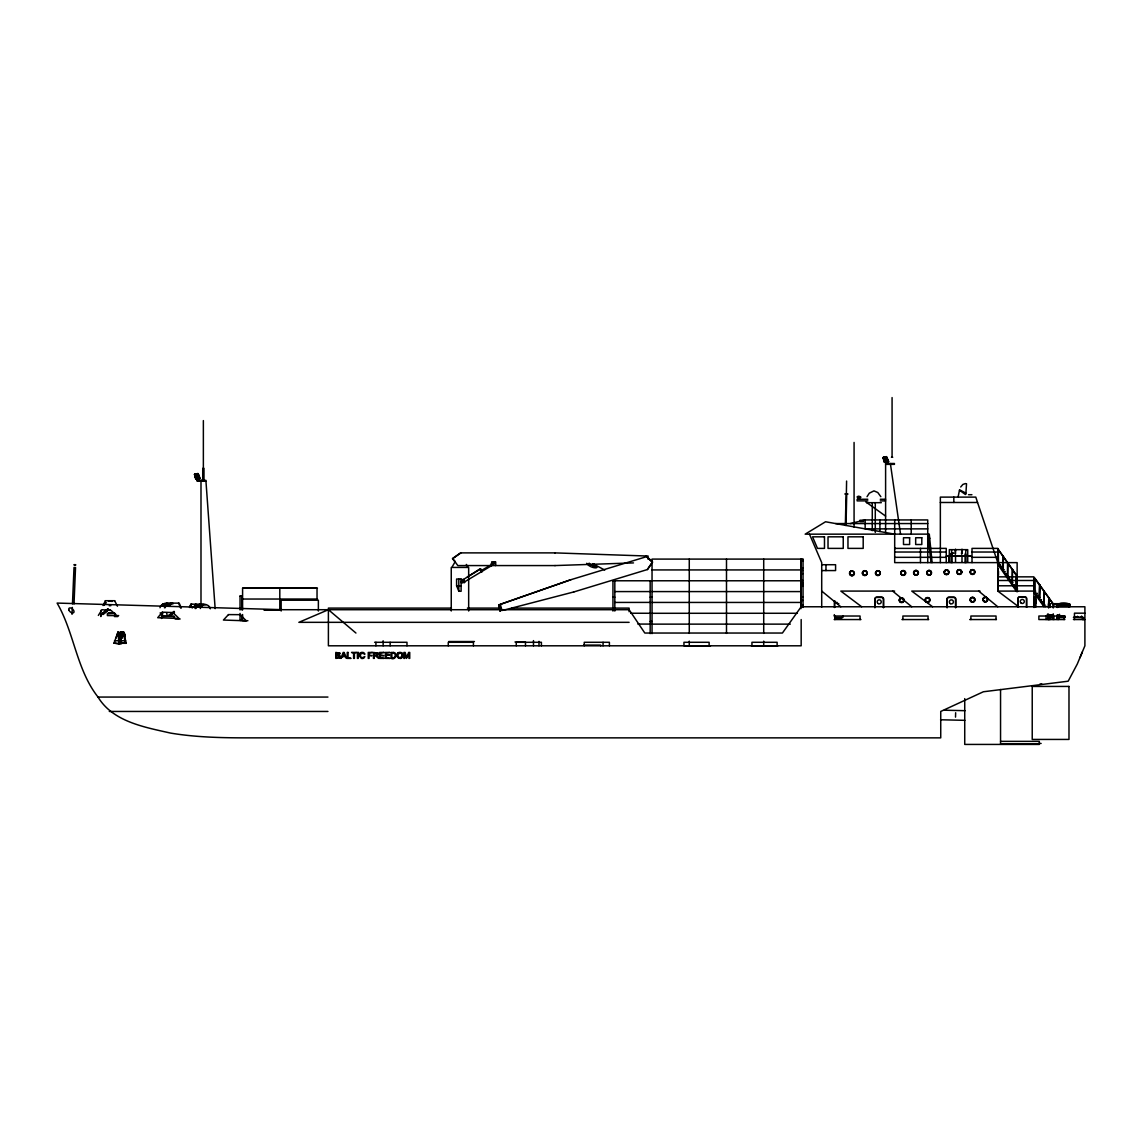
<?xml version="1.0" encoding="UTF-8"?>
<svg xmlns="http://www.w3.org/2000/svg" width="1142" height="1142" viewBox="0 0 1142 1142"><rect width="100%" height="100%" fill="white"/><g stroke="black" fill="none" stroke-linecap="round" stroke-linejoin="round"><path stroke-width="1.5" d="M1048.57 606.93L1048.584 603.704L1051.011 603.704M1048.056 616.623L1048.056 617.479L1047.528 614.31M1048.656 617.479L1048.641 614.31M1059.119 617.479L1058.52 616.623L1059.119 617.479L1059.59 614.31M1068.627 606.759L1068.669 604.004L1068.698 606.516L1058.506 606.516C1055.436 601.277 1072.795 602.219 1069.868 606.516M1069.797 606.759L1069.84 604.004M1048.584 614.31L1048.556 617.479L1048.556 616.623M1058.448 617.18L1058.491 616.123L1065.286 616.123M198.38 479.326L197.052 480.197L195.867 476.285M887.677 462.039L886.849 458.77M883.879 460.64L887.405 458.827L886.363 457.1L883.351 457.614M845.351 525.42L846.065 494.001M846.365 494.015L846.593 481.053M846.022 525.434L846.736 494.015M1069.84 604.418L1058.463 604.032M1049.998 604.675L1050.055 607.501M1057.235 604.66L1057.292 607.487M492.773 562.878L493.658 563.606M955.654 712.736L955.511 717.133M196.909 476.999L196.824 475.486A1.542 1.328 75 0 0 195.425 474.301L194.811 474.458M885.45 460.155L885.364 458.627A1.542 1.328 75 0 0 883.965 457.457L884.736 457.257A1.542 1.485 75 0 1 885.393 457.385M887.248 459.655L887.163 458.142A1.542 1.328 75 0 0 885.821 456.957L886.535 461.439M72.032 614.339L72.331 607.401M72.474 603.918L74.016 567.446L75.529 567.517L74.016 603.99M113.986 643.146L119.767 643.803L113.986 643.146L118.04 631.926L119.953 640.848M119.867 642.118L118.754 641.975L118.04 631.926L116.17 637.864M120.395 643.146L126.22 643.289L123.607 631.926L120.538 640.691L120.467 641.975L121.58 642.118M121.238 640.476L120.866 641.947L120.567 640.476L122.879 635.48M125.106 643.146L123.607 631.926L122.308 637.864M199.065 479.469L198.622 474.986L197.223 473.802M197.081 480.125C202.105 480.197 198.779 472.089 195.339 477.499M888.019 462.182L887.134 458.798L888.019 461.953M965.846 494.143L966.532 483.708M360.287 654.78L360.758 657.192L362.856 657.706A1.627 1.585 0 0 0 363.599 657.207L364.826 656.507L364.212 657.692A2.327 2.255 0 0 1 363.17 658.363L362.742 658.463A3.726 3.612 0 0 1 361.386 658.392L359.487 656.179L359.973 653.41A2.47 2.384 0 0 1 360.815 652.696A2.983 2.884 0 0 1 361.9 652.367L363.142 652.453A2.241 2.17 0 0 1 364.384 653.352L364.726 654.081M378.359 654.052L378.33 654.366A1.499 1.456 0 0 1 377.688 655.308L376.632 655.679L378.858 658.377L375.204 655.736L374.262 655.736L374.262 658.392L373.448 658.377L373.448 652.439L378.102 653.167M1077.192 616.694L1077.377 617.265M965.518 554.213L966.004 549.659M1013.482 585.032L1014.624 587.659L1014.696 586.788M1042.232 602.334L1043.374 604.917L1043.46 604.061M339.559 656.935L338.546 655.651M1017.151 576.567L998.336 549.687L998.194 563.063L999.393 565.704L999.478 564.819M339.902 653.167L339.274 655.222L340.359 656.179A1.799 1.742 0 0 1 340.245 657.421L339.802 657.992M958.181 496.599L959.551 489.818L965.789 493.087M360.287 654.794L361.629 653.096L364.726 654.066M492.744 562.878L494.686 561.935L493.644 563.606M499.554 606.102L499.568 606.93M1005.859 574.041L1007.016 576.681L1007.087 575.811M1014.51 587.302L1016.066 587.231L1014.539 586.788M1043.274 604.561L1044.816 604.489L1043.303 604.061M1050.911 615.252L1052.424 614.824M999.293 565.347L1000.849 565.261L999.321 564.819M1050.026 615.153L1049.883 619.549M1057.278 615.153L1057.192 619.549L1057.321 614.91M1053.566 604.375L1034.752 578.038L1034.566 591.57L1035.765 594.154L1035.837 593.298M119.425 641.247L119.553 641.947L121.837 636.137M494.343 562.82L493.958 561.978L493.515 562.878M494.543 562.749L493.587 563.006M339.559 656.921L336.619 657.678L336.619 655.622L338.546 655.665M888.005 462.382L887.591 462.053M164.876 606.345L166.19 603.133L179.18 603.133L181.278 607.958M165.49 606.345L166.803 603.133M169.259 606.345L170.572 603.133M169.873 606.345L171.186 603.133M189.529 607.416L190.857 604.189L204.061 604.189M191.456 604.189L190.129 607.416L191.685 604.189M867.035 496.684L869.29 493.187L873.944 490.874L877.784 492.516L880.839 496.684M159.98 607.744C162.578 599.893 170.986 606.202 171.172 603.79M164.434 607.744L165.105 606.188M165.147 607.744L165.818 606.188L160.665 606.188M189.672 607.416L191.071 604.189M194.054 607.416L195.453 604.189M194.668 607.416L196.067 604.189M1053.595 604.646L1034.795 578.494M121.837 634.724L119.168 640.476L119.282 641.733L120.681 641.733M103.051 605.531L105.407 600.706M195.111 608.529L198.108 604.903L200.892 604.518M195.824 608.529L196.552 607.002M200.264 608.529C201.477 603.147 209.3 603.447 210.271 608.814M169.23 616.18L168.802 615.195L168.359 616.18M1077.891 617.265L1077.448 616.28L1077.02 617.265M104.921 603.761L106.049 602.462L104.122 605.317M592.741 566.532L592.812 566.418M594.297 563.948L593.769 564.805M593.126 567.16L593.983 565.69M593.355 565.504L592.641 566.689L594.197 564.091M455.33 561.407L451.847 567.431L468.077 567.431L466.336 564.419M863.623 571.071L863.652 571.114A2.198 2.198 0 0 1 866.949 573.098L867.063 573.056A2.198 2.198 0 0 1 863.652 575.011A2.198 2.198 0 0 1 863.652 571.2L863.623 571.157M876.671 575.111L876.756 575.054A2.198 2.198 0 0 0 880.082 573.113L880.111 573.113A2.084 2.084 0 0 0 876.828 571.314A2.084 2.084 0 0 0 876.828 574.926A2.084 2.084 0 0 0 879.968 573.113A2.198 2.198 0 0 0 876.771 571.214L876.785 571.128A2.198 2.198 0 0 0 876.771 575.026L876.756 575.154M905.449 572.941L905.478 572.998A2.198 2.198 0 0 1 902.109 574.854L902.123 574.94A2.198 2.198 0 0 1 902.109 571.043L902.123 570.957A2.198 2.198 0 0 1 905.406 572.941L905.535 572.899M918.325 572.684L918.239 572.727A2.198 2.198 0 0 1 914.899 574.64A2.198 2.198 0 0 1 914.899 570.829L914.828 570.7A2.455 2.455 0 0 1 918.453 572.727A2.455 2.455 0 0 1 914.771 574.854A2.455 2.455 0 0 1 914.771 570.615M928.032 570.757L928.032 570.757A2.198 2.198 0 0 1 931.33 572.742A2.198 2.198 0 0 1 928.032 574.654A2.198 2.198 0 0 1 928.032 570.843L927.961 570.715A2.455 2.455 0 0 1 931.572 572.742A2.455 2.455 0 0 1 927.904 574.869A2.455 2.455 0 0 1 927.904 570.629M948.788 572.228L948.888 572.228A2.455 2.455 0 0 1 945.319 574.355A2.455 2.455 0 0 1 945.319 570.115A2.455 2.455 0 0 1 948.988 572.228L948.802 572.27A2.198 2.198 0 0 1 945.448 574.14L945.448 574.212A2.198 2.198 0 0 1 945.448 570.329L945.448 570.243A2.198 2.198 0 0 1 948.745 572.228L948.859 572.185M961.65 571.971L961.678 572.014A2.198 2.198 0 0 1 958.224 573.912A2.198 2.198 0 0 1 958.224 570.115L958.152 569.986M958.209 570.072L958.238 570.029A2.198 2.198 0 0 1 961.535 572.014L961.678 572.014M971.399 597.794L971.399 597.709A2.198 2.198 0 0 1 974.726 599.736L974.868 599.736A2.198 2.198 0 0 1 971.414 601.648L971.428 601.72A2.198 2.198 0 0 1 971.414 597.837L971.328 597.751M984.104 601.506L984.19 601.463A2.198 2.198 0 0 0 987.516 599.521L987.544 599.521A2.198 2.198 0 0 0 984.204 597.609L984.19 597.494M167.06 605.874L168.516 604.089L170.743 603.618M192.17 607.987L195.996 604.718M593.769 566.118L594.225 565.304M594.625 564.633L604.76 570.072M98.355 615.424L101.966 609.714L111.174 610.499L117.283 616.18M647.271 569.572L652.353 562.135L646.786 556.597L570.672 579.779L500.396 604.375L501.895 610.642M960.707 486.992L962.892 484.436L965.518 483.537M592.627 563.848C603.99 569.772 589.643 568.73 586.745 563.277M596.581 567.131L588.644 563.534M393.79 652.467L391.049 652.453L391.049 658.392C395.403 660.647 398.43 653.381 393.79 652.453M171.443 614.524L173.827 612.155M168.516 616.038L170.915 613.697M171.942 614.524L174.526 612.155M168.83 616.038L174.027 611.341M102.951 614.467L108.476 609.728L107.89 608.914L102.323 613.611L102.951 614.467L108.49 609.728M1049.969 617.479L1053.281 614.624L1049.969 617.479L1049.341 616.623L1051.568 614.739M102.337 613.611L107.905 608.914M998.279 549.402L998.493 563.063M887.948 462.524L885.521 463.038L884.536 459.498M555.198 565.576L457.814 565.576L452.774 558.581L460.925 552.885M462.353 581.492L463.352 580.964M462.653 581.892L463.509 581.235M467.478 576.91L480.097 569.273M463.352 579.594L479.911 568.93L480.525 569.958M481.881 571.057L481.496 570.443L492.873 563.862L492.388 562.992L492.83 563.805M464.608 581.835L492.131 565.319L491.759 564.591M901.58 597.88L901.623 597.808A2.455 2.455 0 0 0 899.168 600.15A2.455 2.455 0 0 0 901.623 602.605A2.455 2.455 0 0 0 904.064 600.15M339.802 657.978L335.805 658.392L335.805 652.439L339.902 653.181M398.744 657.449L401.113 657.449M400.756 657.664L401.87 656.422L401.77 654.138A1.941 1.884 0 0 0 400.514 653.096L398.173 653.923L397.973 656.464A2.07 2.013 0 0 0 398.744 657.464M377.16 654.794L374.262 655.051L374.262 653.096L376.789 653.167M170.658 603.675L164.205 603.461M570.957 579.679L498.768 604.875M1054.351 604.66L1055.551 604.275M1054.466 604.546L1059.262 604.418M499.725 608.729L501.438 608.215M573.555 592.027L647.571 569.487L652.624 562.064L646.629 556.639M196.652 473.973L197.266 473.802A1.542 1.328 75 0 1 198.665 474.986M194.568 474.601L195.239 474.358A1.542 1.485 75 0 1 195.896 474.487L197.823 473.959M195.525 474.358L196.196 474.101A1.542 1.485 75 0 1 197.38 474.644M194.968 474.601L196.296 474.544M884.936 461.939L888.662 461.611L886.406 456.643L883.009 457.628L883.78 457.514A1.542 1.485 75 0 1 884.436 457.642M199.479 479.04L198.637 478.113L195.667 478.983L194.497 474.401L197.866 473.487L200.107 478.455L196.381 478.783L197.081 479.269M194.468 474.472L197.266 473.802M195.953 476.357L197.452 480.197M195.91 477.827L197.652 478.113L195.739 478.698M197.552 479.312L198.551 479.04M197.694 480.939L198.694 480.511M883.109 457.756L885.821 456.957M884.465 460.983L886.192 461.268L884.65 461.682M503.579 610.199L573.855 591.927M850.39 523.564L865.151 519.938L927.732 519.938L927.732 562.621M928.846 538.296L929.859 538.267M932.1 562.578L929.288 534.128L805.167 534.17L825.552 521.766L894.686 534.17M362.542 657.778L361.686 657.735M554.812 565.576L633.496 562.906M200.35 604.489L198.922 604.518L206.045 604.518M109.018 601.035L112.244 601.42M108.504 601.263L109.803 601.234M1055.508 604.261L1056.821 604.232M891.431 457.271L892.716 457.271M885.607 464.351L894.429 464.351L894.429 463.495L885.607 463.495L885.607 532.415M205.888 481.196L197.066 481.196L197.066 480.339L205.888 480.339L215.153 608.643M968.502 494.714L971.913 494.714M857.985 497.498L860.14 497.498M867.82 499.254L857.142 499.254L857.142 500.881L867.82 500.881M880.268 499.254L885.607 499.254M880.268 500.881L885.607 500.881M940.351 502.48L977.538 502.48L997.794 562.621M866.55 502.68L881.324 502.68M859.94 520.238L863.609 520.238M859.94 521.723L863.609 521.723M835.616 523.564L927.732 523.564M927.732 528.874L865.151 528.874L865.151 519.938M894.686 548.388L946.247 548.388L946.247 562.621M1017.194 576.125L998.179 549.273L998.222 562.621M894.686 552.029L946.247 552.029M972.013 552.029L997.794 552.029M555.198 552.885L460.554 552.885L452.432 558.581L455.258 562.078M645.73 555.983L648.042 555.983L648.042 559.223M946.39 556.04L970.643 556.04M946.39 556.168L970.643 556.168M894.686 557.325L946.247 557.325M972.013 557.325L997.794 557.325M801.17 559.694L803.04 559.694M801.17 560.965L803.04 560.965M495.471 561.793L495.471 565.576L495.5 561.793L491.731 561.793L491.731 565.576M591.684 564.762L589.286 564.762L589.286 563.177M821.712 564.719L835.587 564.719L835.587 570.572L821.712 570.572M999.778 565.261L1000.849 567.017L1002.362 567.017L1000.849 567.46M801.17 568.245L803.04 568.245M1001.306 567.46L1003.732 569.658M1003.889 569.658L1002.362 569.216M652.039 569.929L800.942 569.929M971.342 570.001L971.285 570.001A2.455 2.455 0 0 0 971.228 574.155A2.455 2.455 0 0 0 974.911 572.028A2.455 2.455 0 0 0 971.228 569.915L971.342 570.086A2.198 2.198 0 0 1 974.654 572.028L974.697 572.028A2.084 2.084 0 0 0 971.414 570.215A2.084 2.084 0 0 0 971.414 573.841A2.198 2.198 0 0 0 974.654 572.028A2.084 2.084 0 0 1 971.414 573.841A2.198 2.198 0 0 1 971.357 570.129L971.257 570.044M801.17 570.458L803.04 570.458M914.828 570.786L914.885 570.786A2.198 2.198 0 0 1 918.197 572.727L918.325 572.77M1003.889 571.414C1007.658 571.642 1002.405 572.585 1002.819 569.658M801.17 573.598L803.04 573.598M1005.403 573.612C1009.185 573.841 1003.918 574.783 1004.346 571.856M1006.93 575.811L1008.457 576.239L1006.93 576.239M1017.022 575.811L1016.68 589.415M1016.666 576.239L1016.965 589.415M997.794 576.853L1033.881 576.853L1033.881 607.444M1008.457 577.995C1012.126 578.28 1007.101 579.094 1007.387 576.239L1007.572 562.621M1034.595 578.223L1034.852 591.57M461.182 579.108L456.6 579.023L456.6 585.789L458.813 591.27L461.111 591.27L461.111 579.023M1008.914 578.437L1009.971 580.193L1011.498 580.193M801.17 580.479L803.04 580.479M997.794 580.493L1033.881 580.493M800.942 580.778L612.954 580.778L612.954 611.07M461.111 581.164L462.981 581.264M612.954 581.235L614.824 581.235M650.169 581.249L652.039 581.249M1011.498 582.391C1015.267 582.62 1010.013 583.562 1010.427 580.636M461.111 582.648L462.91 582.648M801.17 582.506L803.04 582.506M801.17 583.262L803.04 583.262M801.17 584.376L803.04 584.376M1013.025 584.59C1016.794 584.818 1011.527 585.76 1011.955 582.834M1039.648 585.118L1039.348 598.037M456.6 585.789L461.111 585.789M997.794 585.789L1033.881 585.789M801.17 586.289L803.04 586.289M242.589 588.201L317.447 588.201M1014.995 587.231L1016.066 588.986L1017.579 588.986L1016.066 589.415M894.643 591.085L840.826 591.085L861.682 606.773M980.007 591.085L911.759 591.085L932.614 606.773M972.013 562.621L972.013 548.388L997.794 548.388L997.794 591.085L1033.881 591.085M1043.945 591.142L1044.202 604.489M614.824 591.585L650.269 591.57M652.039 591.585L800.942 591.585M1035.694 593.298L1037.207 593.298M1035.694 593.726L1037.207 593.726M1037.207 595.453C1040.976 595.653 1035.751 596.609 1036.151 593.726M241.918 596.053L240.048 596.053L240.048 609.999M240.048 596.095L241.918 596.095L241.918 609.999M612.954 597.18L614.824 597.18M650.169 597.152L652.039 597.152M801.17 597.138L803.04 597.138M1037.664 595.881L1038.735 597.594L1040.248 597.594M242.589 599.036L317.447 599.036M1017.85 599.25L1017.85 600.021M874.786 599.636L874.786 600.392M1033.881 599.464L1033.881 600.221M946.961 599.664L946.961 600.435M1040.248 599.75C1044.016 599.964 1038.792 600.92 1039.191 598.037M801.17 600.435L803.04 600.435M105.349 600.706L114.685 600.706M1041.775 601.905C1045.544 602.12 1040.319 603.076 1040.705 600.178M614.824 602.434L650.269 602.405M652.039 602.434L800.942 602.448M1052.353 603.704L1061.703 603.704M162.849 603.961L166.289 603.961M161.636 604.889L166.803 604.889M198.108 604.903L203.262 604.903M801.17 605.132L803.04 605.132M1058.491 605.274L1068.684 605.274M196.867 605.76L202.02 605.76M1044.816 606.202C1048.584 606.416 1043.36 607.373 1043.759 604.489M195.839 607.002L201.006 607.002M451.49 608.101L328.396 608.101L328.396 645.801L801.17 645.801L801.17 619.549M467.406 608.101L499.739 608.101M511.659 608.101L629.114 608.101L629.114 611.741M280.233 609.857L263.859 609.857L279.804 609.885L279.804 588.23M166.632 612.783L167.232 615.881M114.171 613.183L108.147 613.511M160.08 612.983L163.049 612.983M1084.9 613.168L1074.465 613.168L1074.465 619.549M114.171 613.297L108.304 613.183M630.769 613.24L650.269 613.268M652.039 613.297L797.402 613.268M115.428 613.511L107.377 613.511L107.377 615.581L118.654 615.581M834.145 615.41L834.388 614.653M162.335 616.066L173.67 616.394M114.443 616.552L117.84 616.552M1052.424 616.966C1056.193 617.18 1050.968 618.136 1051.368 615.252M1058.491 617.051L1065.286 617.051M1074.008 617.151L1082.331 617.479M1073.437 617.479L1083.101 617.479L1083.101 619.549M1058.463 617.594L1065.272 617.565M175.311 618.978L180.15 618.978M834.188 619.549L860.94 619.549M901.952 619.549L928.689 619.549M969.701 619.549L996.438 619.549M1064.858 619.549L1038.877 619.549L1038.877 616.023L1064.03 616.023L1064.03 619.549M1073.437 619.549L1084.9 619.549M247.9 620.72L242.589 620.691L242.589 614.51M650.169 621.462L652.039 621.462M629.114 622.333L298.861 622.333L328.396 609.714L355.933 633.039M637.864 624.074L650.269 624.074M652.039 624.132L790.307 624.132M114.471 640.748L119.182 640.748M120.881 640.748L125.591 640.748M448.649 641.533L474.43 641.533M118.754 641.975L120.909 641.947M514.985 641.99L525.477 641.99L525.477 645.801M374.619 642.289L406.98 642.289L406.98 645.801M121.509 643.289L126.22 643.289M118.654 643.66L121.48 643.803M583.705 645.087L600.678 645.087L600.678 645.801M710.538 645.787L683.958 645.787L683.958 642.289L709.125 642.289L709.125 645.801M751.308 645.787L777.902 645.787M386.167 654.951L389.565 654.966M1039.991 684.001L1041.818 684.001M98.012 697.063C113.001 721.787 144.392 727.126 170.529 733.078C195.368 737.218 220.577 737.846 245.701 737.86L940.737 737.86L940.737 711.452L983.376 691.767L1068.17 681.203L1077.277 664.059L1084.9 645.801L1084.9 606.773L801.17 606.773L782.413 633.039L644.816 633.039L629.114 609.714L283.473 609.714L57.1 603.076C74.33 632.697 76.314 669.426 98.012 697.063L327.94 697.063M109.304 711.452L327.94 711.452M1000.549 741.358L1039.306 741.358L1039.306 744.427L964.733 744.427L964.733 698.604M1038.835 743.442L1041.119 743.442M1039.306 743.999L1000.549 743.999L1000.549 689.497M844.794 493.972L847.992 494.043M944.263 710.21L965.047 710.681M940.58 719.774L964.833 720.331M554.812 552.885L645.958 555.983M74.159 564.633L75.657 564.705M74.144 565.062L75.629 565.119M393.776 653.181L391.863 653.153L391.863 657.692C394.989 659.148 396.788 653.981 393.776 653.167M118.697 643.146L119.796 643.289M196.167 474.173L195.211 474.43M1056.778 604.232L1058.106 604.575M172.899 603.39L171.9 603.033M173.199 603.661L172.585 603.39M376.789 653.153L377.517 654.066M1082.302 652.011L1080.004 657.692M493.772 562.963L494.515 562.435M339.017 653.352L336.619 653.153L336.619 654.937L338.988 654.737L339.188 653.524M398.258 652.796A2.784 2.684 0 0 0 397.202 654.166A4.168 4.04 0 0 0 397.073 656.236L398.372 658.077L400.314 658.449A3.026 2.941 0 0 0 401.413 658.106A2.527 2.441 0 0 0 402.269 657.364L402.298 653.481A2.627 2.541 0 0 0 401.456 652.739M108.875 609.571L109.332 609.842A1.856 1.856 0 0 0 110.36 609.956M163.078 616.609L160.808 614.51M959.494 490.246L965.461 494.515M865.822 501.895L885.607 516.113M171.828 603.233L172.656 603.847M997.794 591.085L1018.65 606.773M978.68 591.085L997.794 606.773M892.644 591.085L911.759 606.773M821.712 591.085L840.826 606.773M646.658 556.639L651.425 560.979M887.791 461.839L884.208 462.139L883.037 457.557M886.363 456.643L888.604 461.611M884.308 457.2L885.578 458.513M195.767 474.058L197.038 475.358M1043.959 606.73L1033.881 592.47L1035.694 591.142L1034.324 591.57M1050.012 615.281L1053.038 619.549M1016.523 589.415L1017.579 591.613L1016.666 591.613L997.523 563.977L999.321 562.621M377.788 656.764L378.858 658.392M481.738 570.814L482.238 571.742L481.539 570.515M480.825 569.187L481.082 569.615M481.282 569.986L482.024 571.371M481.324 571.5L481.182 571.157M984.104 597.537L984.218 597.537A2.198 2.198 0 0 0 984.204 601.42M463.681 580.15L463.167 579.265L463.652 580.15M480.682 570.243L480.197 569.401M480.639 570.158L481.067 570.957M464.194 581.15L463.795 580.35L464.237 581.15M481.025 570.872L481.424 571.657M114.614 600.706L117.469 606.216M492.045 565.147L491.26 563.434M378.102 653.153L378.359 654.066M178.566 603.133L180.664 607.958M809.478 534.17L821.712 562.621L821.712 607.101M977.538 502.48L975.81 497.113L940.351 497.113L940.351 562.621M883.351 457.457L884.679 462.11M883.308 457.457L884.436 462.01M196.61 473.816L197.994 478.284M195.51 474.13L196.138 478.955L194.768 474.315M194.64 474.344L195.896 478.855M498.94 604.817L500.239 611.141M1047.457 614.31L1047.956 617.479M890.503 464.351L900.538 534.17M927.732 534.17L931.044 562.578M1058.506 603.704L1058.506 606.93M1057.292 603.704L1057.306 606.93M1049.855 603.704L1049.855 606.93M1048.641 603.704L1048.656 606.93M1083.444 617.479L1083.444 619.549M1082.53 617.151L1082.587 619.549M1081.831 616.28L1081.831 617.151M1081.388 616.28L1081.388 617.265M1058.534 614.91L1058.534 619.549M1053.952 619.549L1053.038 614.168M1053.338 607.715L1053.381 604.061L1053.038 607.715M1053.338 614.168L1053.338 617.394M1049.755 614.91L1049.755 619.549M1048.77 607.715L1048.813 597.594L1048.484 607.715M1048.67 614.91L1048.67 619.549M1048.542 616.452L1048.542 619.549M1047.785 614.91L1047.799 619.549M1046.086 616.023L1046.086 619.549M1043.945 591.142L1043.916 604.489M1040.091 597.594L1038.735 597.594M1039.648 598.037L1039.691 584.69L1039.377 597.594M1035.994 599.065L1035.994 603.133M1035.666 596.724L1035.666 606.859M1035.337 596.395L1035.551 607.244M1034.381 599.65L1034.381 603.704M1034.209 597.295L1034.209 607.444M1026.729 607.23L1026.729 598.736A1.998 1.998 0 0 0 1024.745 596.752L1019.835 596.738A1.998 1.998 0 0 0 1017.836 598.736L1017.836 607.23M1026.401 607.23L1026.401 598.751A1.67 1.67 0 0 0 1024.731 597.08L1019.835 597.08A1.67 1.67 0 0 0 1018.164 598.751L1018.164 607.23M1017.137 591.085L1017.137 562.621L894.686 562.621L894.686 519.938M1015.838 576.853L1015.838 591.085M1012.412 582.834L1012.44 569.216L1012.112 582.834M1011.341 580.193L1009.971 580.193M1007.886 562.621L1007.844 576.239M1003.276 569.658L1003.318 556.04L1002.976 569.658M998.451 571.157L998.451 575.225M998.294 571.157L998.294 575.225M998.122 568.816L998.122 589.101M996.038 619.549L996.038 616.023L970.886 616.023L970.886 619.549M967.731 561.935L967.731 549.659L949.316 549.659L949.316 561.935M965.989 562.621L965.989 554.213L965.076 554.213L965.076 562.621M961.992 553.899L961.992 549.174L961.507 553.899M961.992 555.554L961.992 561.935M955.84 607.644L955.84 599.15A1.998 1.998 0 0 0 953.841 597.152L948.931 597.152A1.998 1.998 0 0 0 946.946 599.15L946.946 607.644M955.54 553.899L955.54 549.174L955.055 553.899M955.54 555.554L955.54 561.935M955.497 607.644L955.497 599.15A1.67 1.67 0 0 0 953.827 597.48L948.945 597.48A1.67 1.67 0 0 0 947.275 599.15L947.275 607.644M953.827 497.113L953.827 502.48M952.085 562.621L952.085 554.213L951.115 554.213L951.115 562.621M951.614 549.659L951.614 554.213M948.845 555.554L948.845 561.935M928.046 619.549L928.046 616.023L902.894 616.023L902.894 619.549M920.466 548.388L920.466 562.621M911.216 519.938L911.216 534.17M894.8 547.932L894.8 548.917M892.073 397.573L892.073 457.271M890.018 463.495L890.018 464.351M883.665 607.615L883.665 599.122A1.998 1.998 0 0 0 881.681 597.123L876.771 597.123A1.998 1.998 0 0 0 874.772 599.122L874.772 607.615M883.337 607.615L883.337 599.122A1.67 1.67 0 0 0 881.667 597.452L876.771 597.452A1.67 1.67 0 0 0 875.1 599.122L875.1 607.615M879.911 519.938L879.911 531.515M875.286 502.808L875.286 532.415M872.274 502.808L872.274 530.673M860.054 619.549L860.054 616.023L834.902 616.023L834.902 619.549M854.073 442.439L854.073 527.104M834.702 600.649L834.702 607.444M834.374 600.649L834.374 607.444M825.966 564.719L825.966 570.572M803.04 607.458L803.04 558.938L801.17 558.938L801.17 607.458M800.942 608.629L800.942 559.095L652.039 559.095L652.039 633.624M777.117 645.801L777.117 642.289L751.95 642.289L751.95 645.801M763.712 559.095L763.712 633.396M763.712 641.147L763.712 645.787M726.498 559.095L726.498 633.396M689.268 559.095L689.268 633.396M689.268 641.147L689.268 645.787M650.169 580.75L650.169 633.624M614.824 580.75L614.824 611.07M609.4 645.801L609.4 642.289L584.247 642.289L584.247 645.801M603.062 642.289L603.062 645.801M541.408 645.801L541.408 642.289L516.255 642.289L516.255 645.801M538.995 641.347L538.995 645.801M533.471 640.591L533.471 645.801M473.416 645.801L473.416 642.289L448.264 642.289L448.264 645.801M468.663 567.431L468.663 610.999M462.91 581.164L462.981 582.748M458.813 579.023L458.813 591.27M451.247 567.431L451.247 610.999M390.15 642.289L390.15 645.801M389.565 654.951L386.167 655.651L386.167 657.692L389.936 658.392L385.354 658.392L385.354 652.439L389.793 652.453L386.167 653.138L386.167 654.966M383.141 640.776L383.141 645.801M375.918 642.289L375.918 645.801M318.375 611.041L318.375 600.221L281.146 600.221L281.146 611.041M317.033 599.036L317.033 588.23L242.589 588.23L242.589 609.857M241.918 615.21L241.918 620.42L240.048 620.42L240.048 613.425M203.99 480.339L203.99 468.377L202.748 468.377L202.719 480.339M203.362 420.584L203.362 468.377M201.477 480.339L201.477 481.196M200.992 481.196L200.992 605.103M174.441 618.464L174.441 616.394L161.564 616.394L161.564 618.464M162.692 616.394L162.25 612.783L162.25 617.422M100.839 610.356L100.824 616.552L100.781 613.454M120.524 638.121A3.597 3.012 70.1 0 1 119.396 636.694M119.096 633.996A3.597 3.012 70.1 0 1 122.865 631.997A3.597 3.012 70.1 0 1 125.049 636.579M120.724 637.664A2.555 2.141 70.1 0 1 122.865 633.639M123.779 634.538A2.555 2.141 70.1 0 1 124.221 635.78M120.153 638.264A3.597 3.012 70.1 0 1 118.911 633.582A3.597 3.012 70.1 0 1 122.751 632.254A3.597 3.012 70.1 0 1 124.678 636.708M120.353 637.793A2.555 2.141 70.1 0 1 119.924 634.238A2.555 2.141 70.1 0 1 122.993 634.153M360.701 653.724A1.742 1.684 0 0 1 361.629 653.081M397.816 653.181A2.684 2.598 0 0 1 399.315 652.396L400.742 652.439A2.812 2.727 0 0 1 401.784 652.938M359.973 653.424A2.47 2.384 0 0 1 360.815 652.71M109.247 605.788A1.856 1.856 0 0 1 110.788 605.745M834.374 615.923A1.998 1.998 0 0 0 836.372 617.922L841.283 617.922A1.998 1.998 0 0 0 843.267 615.923M838.828 603.704A2.027 2.027 0 0 1 838.299 603.633M837.814 603.433A2.027 2.027 0 0 1 836.858 602.205M834.702 615.923A1.67 1.67 0 0 0 836.372 617.594L841.269 617.594A1.67 1.67 0 0 0 842.939 615.923M902.251 597.78A2.455 2.455 0 0 1 902.851 598.023M903.736 598.922A2.455 2.455 0 0 1 903.993 599.521M903.508 599.065A2.184 2.184 0 0 1 901.994 602.291A2.184 2.184 0 0 1 899.482 599.764A2.184 2.184 0 0 1 902.708 598.265A2.084 2.084 0 0 0 899.568 599.793A2.084 2.084 0 0 0 901.98 602.205A2.084 2.084 0 0 0 903.436 599.107M857.271 496.956L858.184 498.197A4.311 4.311 0 0 0 860.925 497.198A4.311 4.311 0 0 0 858.184 496.213L857.271 496.956M343.656 653.053L342.643 655.951L344.727 655.936L343.656 653.053M407.166 656.564L406.837 657.535L405.096 652.439L403.883 652.453L403.883 658.392L404.653 658.392L404.653 653.31L406.438 658.392L408.95 653.395L408.95 658.392L409.735 658.377L409.735 652.439L408.636 652.439L407.166 656.579M342.414 656.579L340.873 658.392L343.228 652.439L344.099 652.453L346.611 658.392L344.97 656.579L342.414 656.593M850.79 571.285L850.761 571.328A2.198 2.198 0 0 0 850.861 575.225L850.861 575.311A2.198 2.198 0 0 0 854.159 573.313L854.273 573.27A2.455 2.455 0 0 0 850.733 571.2A2.455 2.455 0 0 0 850.733 575.44A2.455 2.455 0 0 0 854.402 573.313L854.202 573.313A2.198 2.198 0 0 0 850.861 571.414L850.861 571.328M926.447 601.934L926.362 601.891A2.198 2.198 0 0 1 926.433 598.051A2.198 2.198 0 0 1 929.745 599.95A2.198 2.198 0 0 1 926.433 601.848L926.447 601.934M164.419 606.545L166.204 605.86L164.419 606.545M166.646 605.417L168.431 604.718L166.703 605.36M162.278 612.183L157.724 617.708L179.051 618.493L172.956 612.569L162.278 612.183M228.471 614.596L223.432 620.049L246.287 620.82L240.177 614.667L228.471 614.596M824.481 536.826L812.533 536.826L817.501 548.388L824.481 548.388L824.481 536.826M843.239 536.826L828.021 536.826L828.021 548.388L843.239 548.388L843.239 536.826M863.195 536.826L847.964 536.826L847.964 548.388L863.195 548.388L863.195 536.826M909.632 537.739L903.493 537.739L903.493 544.52L909.632 544.52L909.632 537.739M921.808 537.739L915.67 537.739L915.67 544.52L921.808 544.52L921.808 537.739M953.227 553.128L950.772 553.684L953.227 553.113M348.039 652.453L347.225 652.439L347.225 658.392L351.065 658.392L348.039 657.692L348.039 652.439M356.432 652.453L351.565 652.439L353.592 653.138L353.592 658.392L354.405 658.392L354.405 653.138L356.432 652.439M358.217 652.439L357.403 652.453L357.403 658.392L358.217 658.392L358.217 652.439M372.392 652.439L368.252 652.453L368.252 658.392L369.066 658.392L369.066 655.679L371.935 655.679L369.066 654.966L369.066 653.138L372.392 652.439M384.069 652.439L379.644 652.453L379.644 658.392L384.212 658.392L380.457 657.678L380.457 655.651L383.84 655.665L380.457 654.966L380.457 653.138L384.069 652.439M1068.983 686.428L1032.225 686.428L1032.225 739.431L1068.983 739.431L1068.983 686.428M480.768 569.059L480.711 569.044M462.624 579.608L464.28 582.62L462.624 579.608M492.231 564.476L491.588 563.32L492.231 564.476M463.538 579.908L463.581 579.979M464.723 582.077L464.152 581.064L464.737 582.077M499.996 610.856L499.425 606.316L500.01 610.856M68.863 609.971A3.183 1.841 42.1 0 0 73.402 612.811A3.183 1.841 42.1 0 0 71.846 608.5A3.183 1.841 42.1 0 0 68.863 609.971M878.212 603.604A2.027 2.027 0 0 0 881.253 601.848A2.027 2.027 0 0 0 878.212 600.092A2.027 2.027 0 0 0 878.212 603.604M950.372 603.633A2.027 2.027 0 0 0 953.413 601.877A2.027 2.027 0 0 0 950.372 600.121A2.027 2.027 0 0 0 950.372 603.633M926.319 602.077A2.455 2.455 0 0 0 929.988 599.95A2.455 2.455 0 0 0 926.319 597.823A2.455 2.455 0 0 0 926.319 602.077M926.49 601.763A2.084 2.084 0 0 0 929.631 599.95A2.084 2.084 0 0 0 926.49 598.137A2.084 2.084 0 0 0 926.49 601.763M1021.276 603.219A2.027 2.027 0 0 0 1024.317 601.463A2.027 2.027 0 0 0 1021.276 599.707A2.027 2.027 0 0 0 1021.276 603.219M984.09 601.634A2.455 2.455 0 0 0 987.759 599.521A2.455 2.455 0 0 0 984.09 597.394A2.455 2.455 0 0 0 984.09 601.634M984.261 601.334A2.084 2.084 0 0 0 987.402 599.521A2.084 2.084 0 0 0 984.261 597.709A2.084 2.084 0 0 0 984.261 601.334M971.3 601.863A2.455 2.455 0 0 0 974.968 599.736A2.455 2.455 0 0 0 971.3 597.609A2.455 2.455 0 0 0 971.3 601.863M971.471 601.548A2.084 2.084 0 0 0 974.611 599.736A2.084 2.084 0 0 0 971.471 597.923A2.084 2.084 0 0 0 971.471 601.548M876.656 575.24A2.455 2.455 0 0 0 880.325 573.113A2.455 2.455 0 0 0 876.656 571A2.455 2.455 0 0 0 876.656 575.24M850.476 574.797A2.084 2.084 0 0 0 853.973 573.855A2.084 2.084 0 0 0 851.418 571.3A2.084 2.084 0 0 0 850.476 574.797M863.523 575.225A2.455 2.455 0 0 0 867.192 573.098A2.455 2.455 0 0 0 863.523 570.986A2.455 2.455 0 0 0 863.523 575.225M863.695 574.911A2.084 2.084 0 0 0 866.835 573.098A2.084 2.084 0 0 0 863.695 571.285A2.084 2.084 0 0 0 863.695 574.911M914.956 574.54A2.084 2.084 0 0 0 918.097 572.727A2.084 2.084 0 0 0 914.956 570.914A2.084 2.084 0 0 0 914.956 574.54M927.647 574.226A2.084 2.084 0 0 0 931.144 573.284A2.084 2.084 0 0 0 928.589 570.729A2.084 2.084 0 0 0 927.647 574.226M901.98 575.068A2.455 2.455 0 0 0 905.663 572.941A2.455 2.455 0 0 0 901.98 570.829A2.455 2.455 0 0 0 901.98 575.068M902.166 574.754A2.084 2.084 0 0 0 905.306 572.941A2.084 2.084 0 0 0 902.166 571.143A2.084 2.084 0 0 0 902.166 574.754M958.109 574.14A2.455 2.455 0 0 0 961.778 572.014A2.455 2.455 0 0 0 958.109 569.887A2.455 2.455 0 0 0 958.109 574.14M958.281 573.826A2.084 2.084 0 0 0 961.421 572.014A2.084 2.084 0 0 0 958.281 570.201A2.084 2.084 0 0 0 958.281 573.826M945.062 573.712A2.084 2.084 0 0 0 948.559 572.77A2.084 2.084 0 0 0 946.004 570.215A2.084 2.084 0 0 0 945.062 573.712"/></g></svg>
